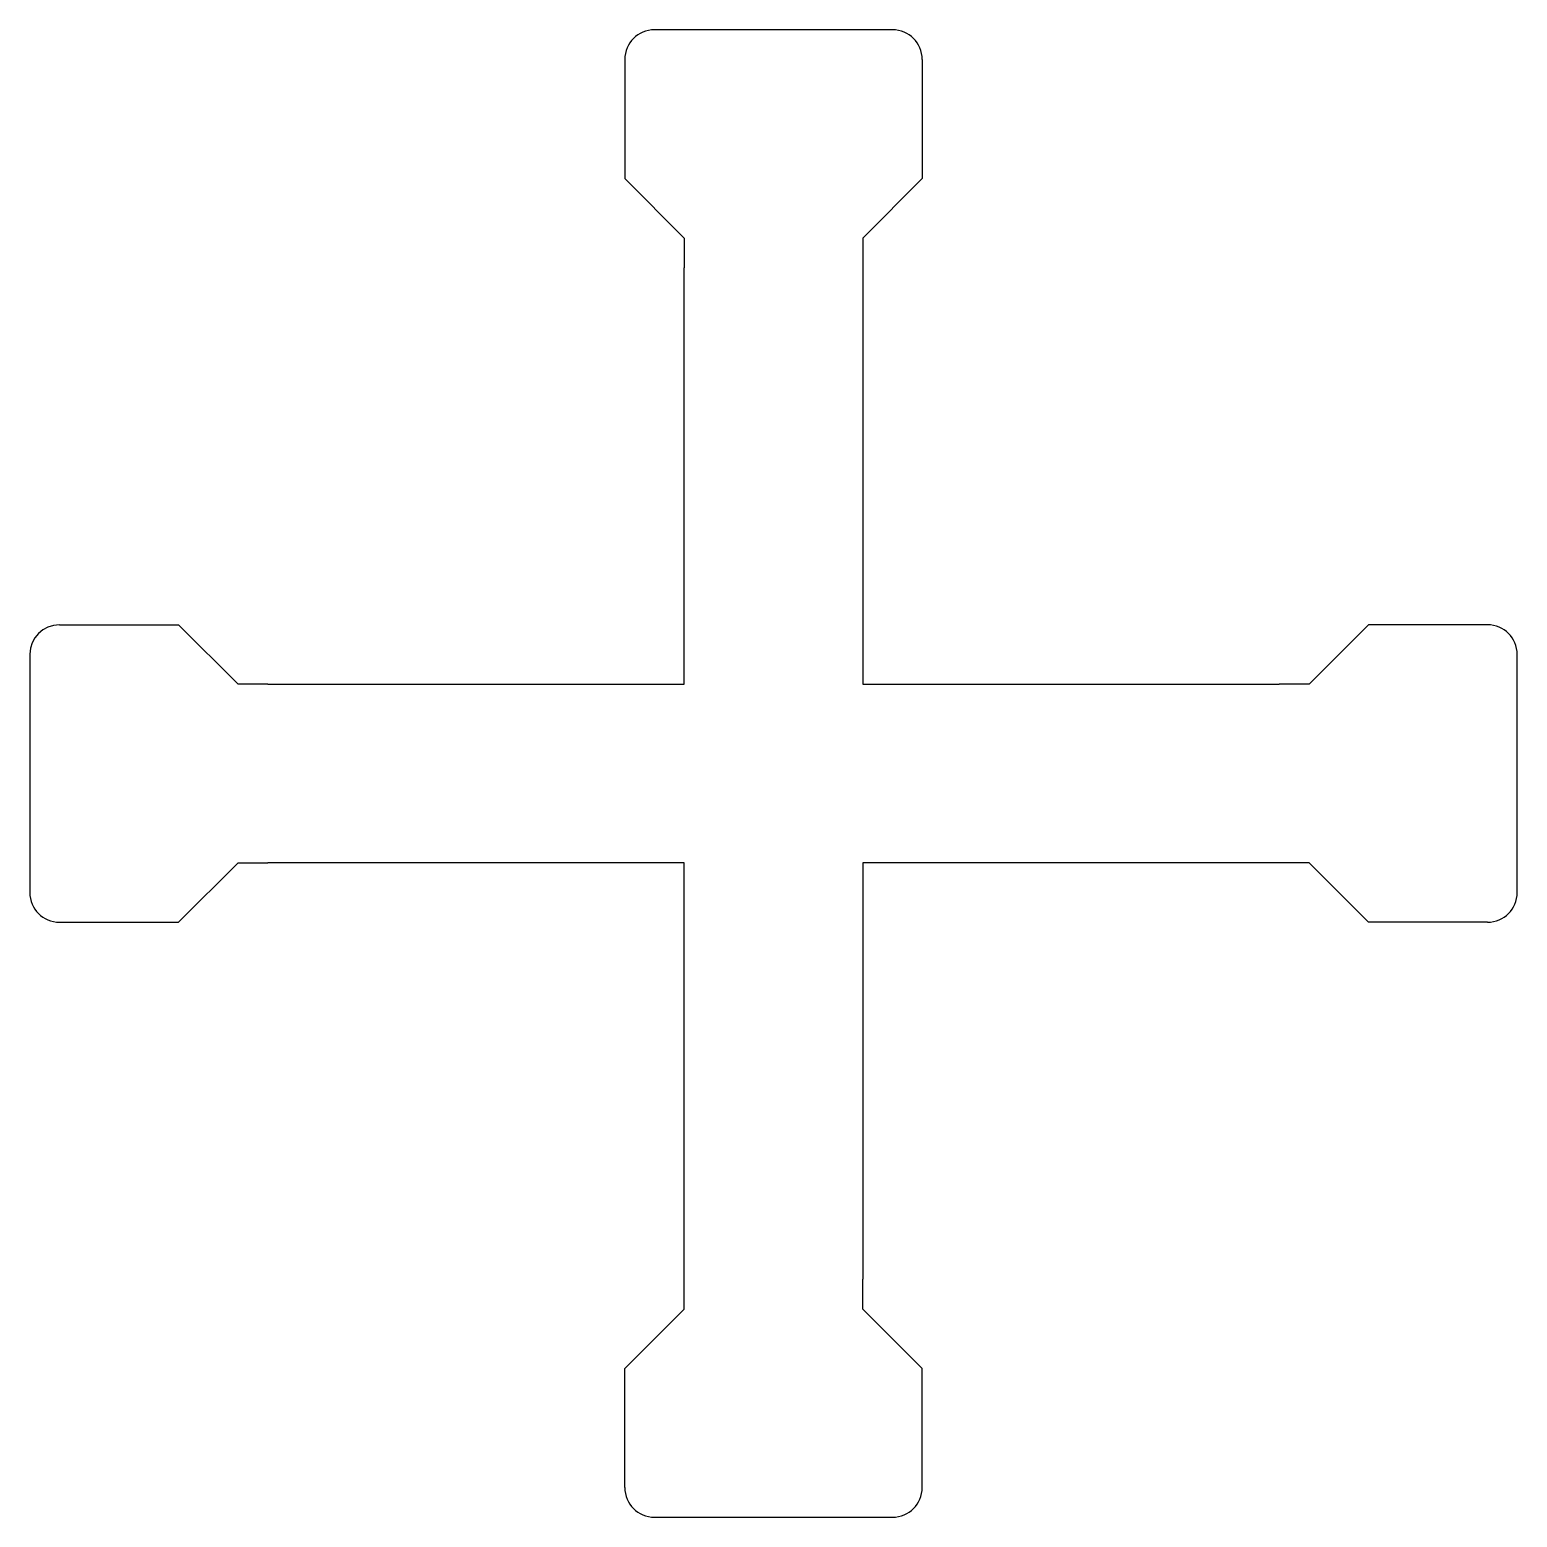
# Model space of a CAD drawing. Extents: x 0 to 50, y -20 to 30.
import ezdxf

# ---------------------------------------------------------------- set-up
doc = ezdxf.new("R2010")
doc.units = 0
doc.layers.get('0').update_dxf_attribs({"lineweight": 25, "true_color": 0xffffff})

msp = doc.modelspace()

# ---------------------------------------------------------------- linework, layer by layer
for p, q in [((29, 30), (21, 30)), ((20, 29), (20, 25)), ((30, 29), (30, 25)), ((20, 25), (22, 23)), ((30, 25), (28, 23)), ((22, 23), (22, 22)), ((28, 23), (28, 22)), ((22, 8), (22, 22)), ((28, 22), (28, 8)), ((1, 10), (5, 10)), ((5, 10), (7, 8)), ((45, 10), (43, 8)), ((49, 10), (45, 10)), ((0, 9.009), (0, 1)), ((50, 1), (50, 9)), ((8, 8), (7, 8)), ((8, 8), (22, 8)), ((28, 8), (42, 8)), ((43, 8), (42, 8)), ((5, 0), (7, 2)), ((7, 2), (7, 2)), ((7, 2), (8, 2)), ((22, 2), (8, 2)), ((22, 0), (22, 2)), ((42, 2), (28, 2)), ((28, 2), (28, -12)), ((43, 2), (42, 2)), ((45, 0), (43, 2)), ((1, 0), (5, 0)), ((5, 0), (5, 0)), ((22, -12), (22, 0)), ((49, 0), (45, 0)), ((22, -13), (22, -12)), ((28, -13), (28, -12)), ((20, -15), (22, -13)), ((30, -15), (28, -13)), ((20, -19), (20, -15)), ((30, -19), (30, -15)), ((21, -20), (29, -20))]:
    msp.add_line(p, q)
for centre, start, end in [((21, 29), 90, 180), ((29, 29), 0, 90), ((1, 9), 89.9975, 179.4682), ((49, 9), 0, 90), ((1, 1), 180, 270), ((49, 1), 270, 360), ((21, -19), 180, 270), ((29, -19), 270, 0)]:
    msp.add_arc(centre, 1, start, end)

doc.saveas('drawing.dxf')
